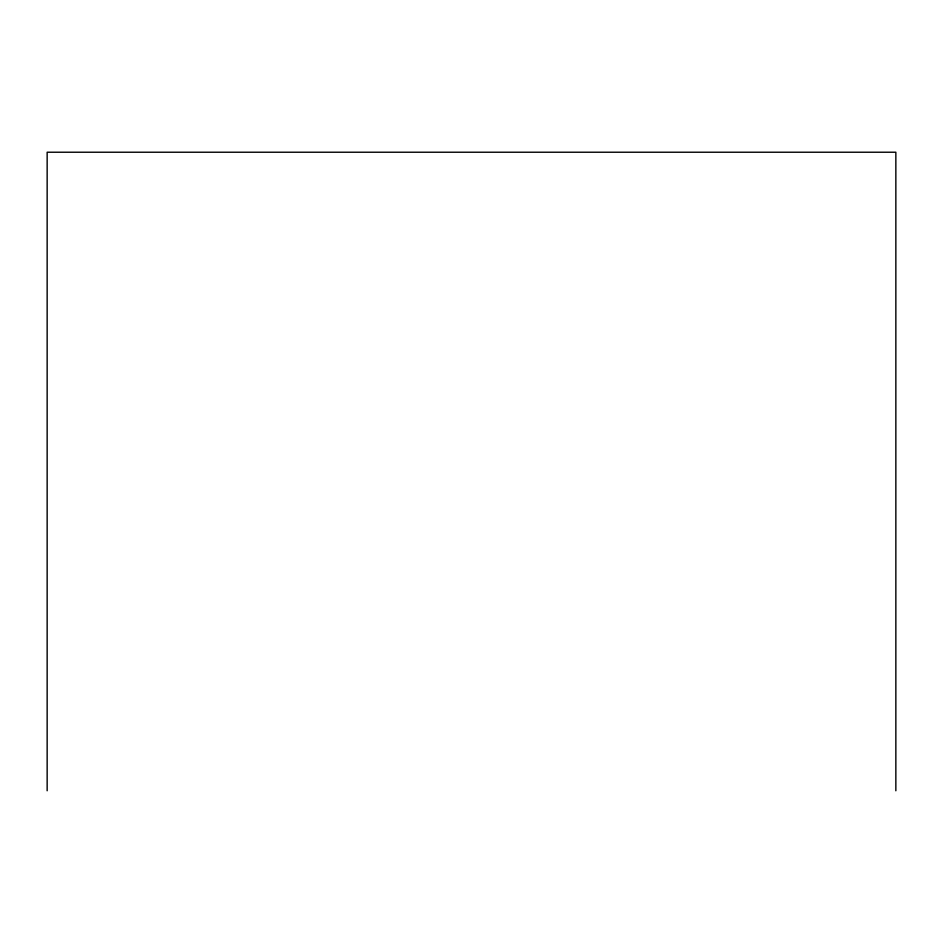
<?xml version="1.0" encoding="UTF-8"?>
<svg xmlns="http://www.w3.org/2000/svg" width="943" height="943" viewBox="0 0 943 943"><rect width="100%" height="100%" fill="white"/><g stroke="black" fill="none" stroke-linecap="round" stroke-linejoin="round"><path stroke-width="1.41" d="M895.85 790.776L895.85 152.224L47.15 152.224L47.15 790.776"/></g></svg>
